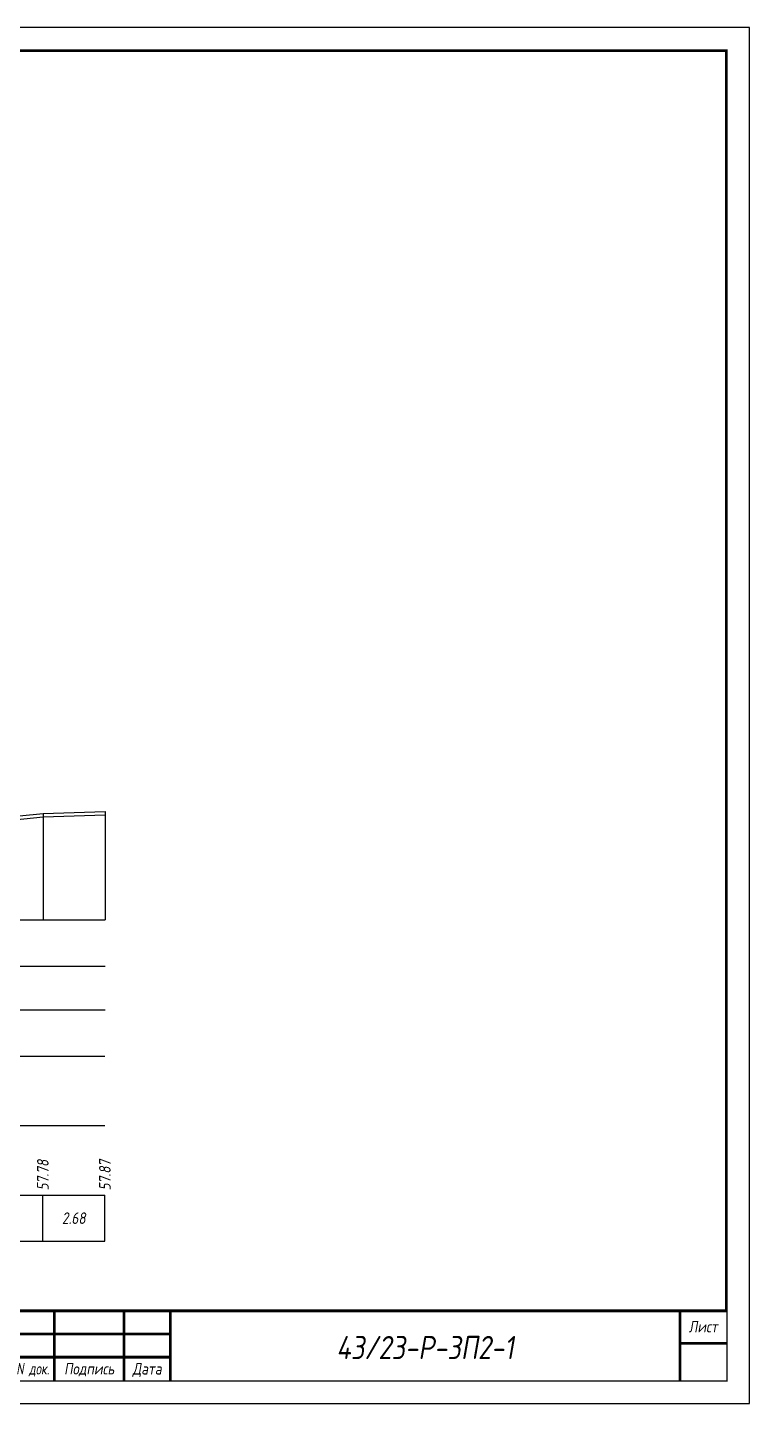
# Model space of a CAD drawing. Extents: x -717 to 1451, y -133302 to 233.
# Drawn here: x 234.1 to 389.9, y -75586.4 to -75289.4 of the extents above; entities that cross this region are included whole.
import ezdxf
from ezdxf.enums import TextEntityAlignment as Align

# ---------------------------------------------------------------- set-up
doc = ezdxf.new("R2010")
doc.units = 0
for name, color, linetype in [('Зарамочное оформление', 7, 'Continuous'), ('Код_510', 7, 'Continuous'), ('Таблица', 7, 'Continuous'), ('Черный поперечник', 3, 'Continuous')]:
    doc.layers.add(name, color=color, linetype=linetype)
doc.layers.add('Контур_2570', color=7, linetype='Continuous', true_color=0x80ff00)
doc.styles.add('М', font='romand.shx', dxfattribs={"width": 0.8, "oblique": 10, "height": 2.5})

# ---------------------------------------------------------------- blocks, each defined once
blk = doc.blocks.new('Штамп')
at = {"linetype": 'Continuous'}
blk.add_wipeout([(199.95, -411.25), (384.95, -411.25), (384.95, -426.25), (199.95, -426.25)], dxfattribs=at).dxf.layer = 'Зарамочное оформление'
at = {"layer": 'Зарамочное оформление', "linetype": 'Continuous', "lineweight": -3, "const_width": 0.6, "flags": 128}
for points in [[(199.95, -426.25), (199.95, -411.25), (384.95, -411.25)], [(209.95, -411.25), (209.95, -426.25)], [(219.95, -411.25), (219.95, -426.25)], [(229.95, -411.25), (229.95, -426.25)], [(239.95, -411.25), (239.95, -426.25)], [(254.95, -411.25), (254.95, -426.25)], [(264.95, -411.25), (264.95, -426.25)], [(374.95, -411.25), (374.95, -426.25)], [(199.95, -416.25), (264.95, -416.25)], [(374.95, -418.25), (384.95, -418.25)], [(199.95, -421.25), (264.95, -421.25)]]:
    blk.add_lwpolyline(points, dxfattribs=at)
at = {"linetype": 'Continuous', "insert": (319.95, -419.17), "char_height": 5, "width": 110, "attachment_point": 5, "style": 'М'}
blk.add_mtext('{\\Q10;\\W0.8;43/23-Р-ЗП2-1}', dxfattribs=at)
at = {"layer": 'Зарамочное оформление', "linetype": 'Continuous', "style": 'М', "oblique": 10}
for s, width, p in [('Лист', 0.8, (379.95, -414.66)), ('Изм.', 0.8, (204.95, -423.75)), ('Кол.уч.', 0.7, (214.95, -423.75)), ('Лист', 0.8, (224.95, -423.75)), ('N док.', 0.7, (235.28, -423.75)), ('Подпись', 0.8, (247.45, -423.75)), ('Дата', 0.8, (259.95, -423.75))]:
    blk.add_text(s, height=2.5, dxfattribs=dict(at, width=width)).set_placement(p, align=Align.MIDDLE_CENTER)
blk = doc.blocks.new('шифр')
blk.add_blockref('Штамп', (0, -75215))

msp = doc.modelspace()

# ---------------------------------------------------------------- linework, layer by layer
at = {"flags": 128}
msp.add_lwpolyline([(-30.054, -75586.421), (389.946, -75586.421), (389.946, -75289.421), (-30.054, -75289.421)], close=True, dxfattribs=at)
at = {"const_width": 0.6, "flags": 128}
msp.add_lwpolyline([(-10.054, -75581.421), (384.946, -75581.421), (384.946, -75294.421), (-10.054, -75294.421)], close=True, dxfattribs=at)
at = {"layer": 'Код_510'}
for p, q in [((237.45, -75551.421), (237.45, -75541.421)), ((250.836, -75551.421), (250.836, -75541.421))]:
    msp.add_line(p, q, dxfattribs=at)
at = {"layer": 'Контур_2570', "flags": 128}
msp.add_lwpolyline([(84.114, -75461.736), (95.467, -75461.216), (124.878, -75460.726), (128.133, -75460.57), (128.999, -75460.584), (157.364, -75460.867), (159.952, -75460.893), (160.272, -75460.921), (166.24, -75461.753), (167.407, -75461.863), (177.257, -75462.694), (189.109, -75459.78), (191.673, -75459.122), (193.157, -75459.126), (201.645, -75461.024), (216.843, -75461.407), (221.428, -75461.436), (237.504, -75459.803), (250.89, -75459.364)], dxfattribs=at)
at = {"layer": 'Таблица'}
for p, q in [((84.114, -75482), (250.89, -75482)), ((84.114, -75492), (250.89, -75492)), ((84.114, -75501.421), (250.89, -75501.421)), ((84.06, -75511.421), (250.836, -75511.421)), ((84.06, -75526.421), (250.836, -75526.421)), ((84.06, -75541.421), (250.836, -75541.421)), ((84.06, -75551.421), (250.836, -75551.421))]:
    msp.add_line(p, q, dxfattribs=at)
at = {"layer": 'Черный поперечник', "color": 7}
for p, q in [((250.89, -75458.614), (250.89, -75482)), ((237.504, -75459.053), (237.504, -75482))]:
    msp.add_line(p, q, dxfattribs=at)
at = {"layer": 'Черный поперечник', "flags": 128}
msp.add_lwpolyline([(84.114, -75460.986), (95.467, -75460.466), (124.878, -75459.976), (128.133, -75459.82), (128.999, -75459.834), (157.364, -75460.117), (159.952, -75460.143), (160.272, -75460.171), (166.24, -75461.003), (167.407, -75461.113), (177.257, -75461.944), (189.109, -75459.03), (191.673, -75458.372), (193.157, -75458.376), (201.645, -75460.274), (216.843, -75460.657), (221.428, -75460.686), (237.504, -75459.053), (250.89, -75458.614)], dxfattribs=at)

# ---------------------------------------------------------------- texts
at = {"linetype": 'Continuous', "style": 'М', "oblique": 10, "width": 0.8}
msp.add_text('247', height=2.5, dxfattribs=at).set_placement((380.312, -75577.509), align=Align.MIDDLE)
at = {"layer": 'Код_510', "style": 'М', "oblique": 10, "width": 0.8}
for s, p in [('57.78', (237.45, -75540.421)), ('57.87', (250.836, -75540.421))]:
    msp.add_text(s, height=2.5, rotation=90, dxfattribs=at).set_placement(p, align=Align.MIDDLE_LEFT)
msp.add_text('2.68', height=2.5, dxfattribs=at).set_placement((244.143, -75546.421), align=Align.MIDDLE_CENTER)

# ---------------------------------------------------------------- next in the draw order: block references
msp.add_blockref('шифр', (0, 59.829))

doc.saveas('drawing.dxf')
